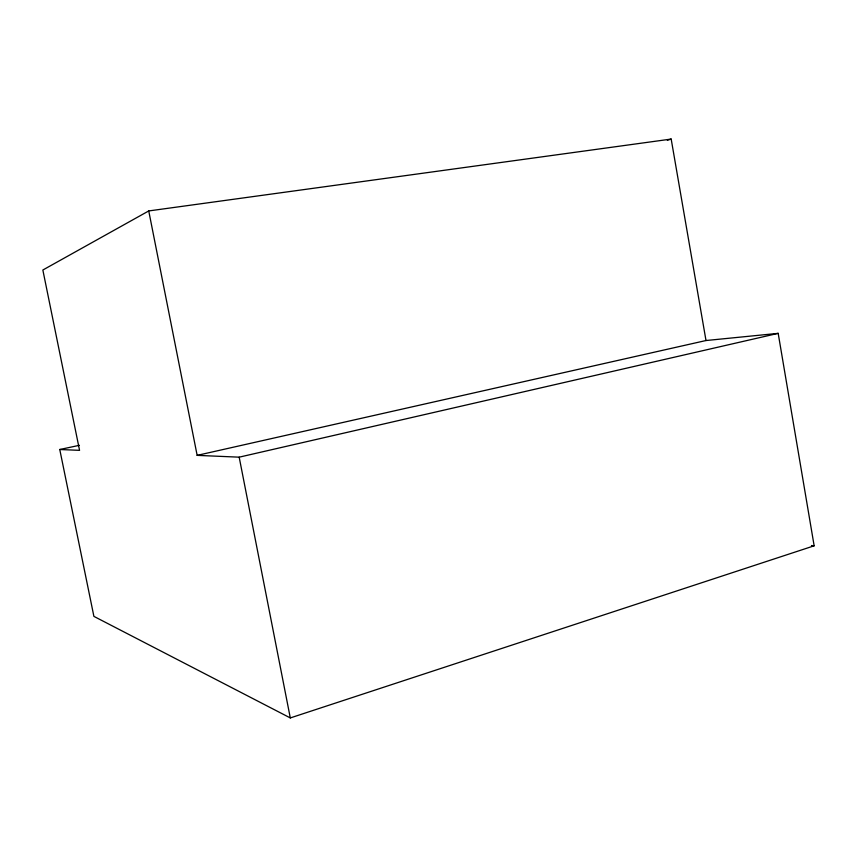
<?xml version="1.0" encoding="UTF-8"?>
<svg xmlns="http://www.w3.org/2000/svg" width="857" height="857" viewBox="0 0 857 857"><rect width="100%" height="100%" fill="white"/><g stroke="black" fill="none" stroke-linecap="round" stroke-linejoin="round"><path stroke-width="1.29" d="M148.743 210.94L42.85 270.019L79.562 450.353L59.765 449.507L93.895 616.376L290.298 717.93L814.15 545.802L778.188 333.352L705.997 340.529L197.153 455.367L148.743 210.94L671.181 139.07L705.997 340.529M667.357 140.291L671.181 139.07M197.153 455.367L239.178 457.167L778.188 333.352M59.765 449.507L79.39 445.319M811.493 545.534L814.15 545.802M239.178 457.167L290.298 717.93"/></g></svg>
